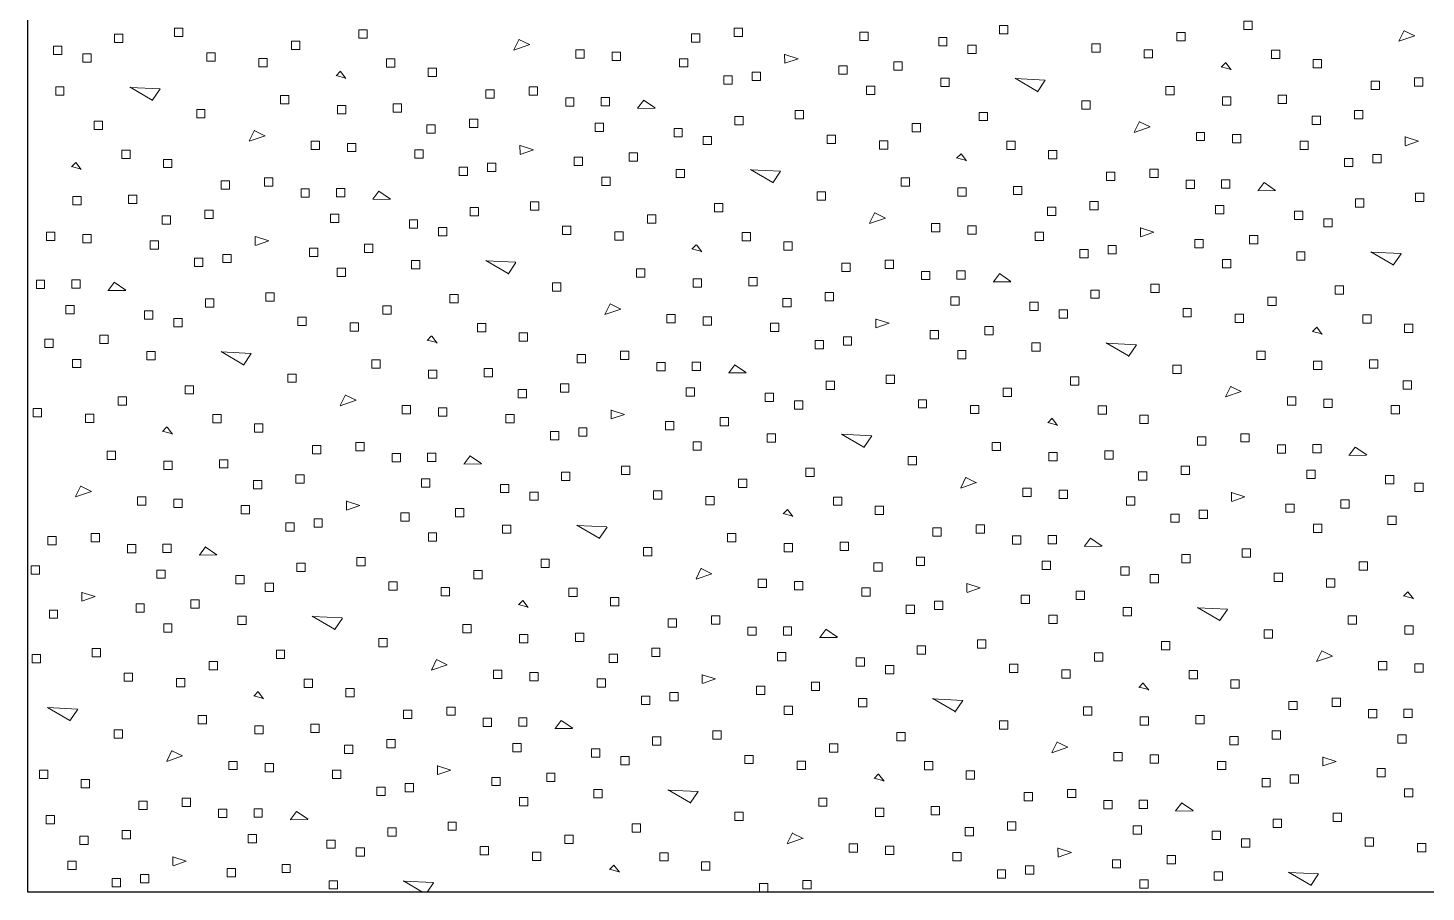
# Model space of a CAD drawing. Header units: millimetres. Extents: x 0 to 23.3, y 0 to 16.5.
# Drawn here: x 16.8926 to 17.2293, y 4.1007 to 4.3089 of the extents above; entities that cross this region are included whole.
import ezdxf

# ---------------------------------------------------------------- set-up
doc = ezdxf.new("R2010")
doc.units = ezdxf.units.MM
doc.layers.add('PDF _Геометрия', color=7, linetype='Continuous')

msp = doc.modelspace()

# ---------------------------------------------------------------- linework, layer by layer
at = {"layer": 'PDF _Геометрия', "lineweight": 25}
msp.add_lwpolyline([(16.89256, 4.51352), (17.77774, 4.51352), (17.77774, 4.10069), (16.89256, 4.10069)], close=True, dxfattribs=at)
at = {"layer": 'PDF _Геометрия', "lineweight": 5}
for points in [[(17.18544, 4.3085), (17.18744, 4.3085), (17.18744, 4.3105), (17.18544, 4.3105)], [(16.9134, 4.30539), (16.9154, 4.30539), (16.9154, 4.30739), (16.9134, 4.30739)], [(16.92788, 4.30681), (16.92988, 4.30681), (16.92988, 4.30881), (16.92788, 4.30881)], [(16.97224, 4.3064), (16.97424, 4.3064), (16.97424, 4.3084), (16.97224, 4.3084)], [(17.05242, 4.30548), (17.05442, 4.30548), (17.05442, 4.30748), (17.05242, 4.30748)], [(17.06264, 4.30686), (17.06464, 4.30686), (17.06464, 4.30886), (17.06264, 4.30886)], [(17.09293, 4.30588), (17.09493, 4.30588), (17.09493, 4.30788), (17.09293, 4.30788)], [(17.1266, 4.30749), (17.1286, 4.30749), (17.1286, 4.30949), (17.1266, 4.30949)], [(17.16926, 4.30578), (17.17126, 4.30578), (17.17126, 4.30778), (17.16926, 4.30778)], [(16.89872, 4.30247), (16.90072, 4.30247), (16.90072, 4.30447), (16.89872, 4.30447)], [(16.95606, 4.30368), (16.95806, 4.30368), (16.95806, 4.30568), (16.95606, 4.30568)], [(17.11192, 4.30457), (17.11392, 4.30457), (17.11392, 4.30657), (17.11192, 4.30657)], [(17.11897, 4.30272), (17.12097, 4.30272), (17.12097, 4.30472), (17.11897, 4.30472)], [(17.14882, 4.30302), (17.15082, 4.30302), (17.15082, 4.30502), (17.14882, 4.30502)], [(17.16142, 4.30165), (17.16342, 4.30165), (17.16342, 4.30365), (17.16142, 4.30365)], [(16.90577, 4.30062), (16.90777, 4.30062), (16.90777, 4.30262), (16.90577, 4.30262)], [(16.93562, 4.30092), (16.93762, 4.30092), (16.93762, 4.30292), (16.93562, 4.30292)], [(16.94821, 4.29955), (16.95021, 4.29955), (16.95021, 4.30155), (16.94821, 4.30155)], [(16.97892, 4.29942), (16.98092, 4.29942), (16.98092, 4.30142), (16.97892, 4.30142)], [(17.02453, 4.30158), (17.02653, 4.30158), (17.02653, 4.30358), (17.02453, 4.30358)], [(17.03328, 4.30103), (17.03528, 4.30103), (17.03528, 4.30303), (17.03328, 4.30303)], [(17.0495, 4.29948), (17.0515, 4.29948), (17.0515, 4.30148), (17.0495, 4.30148)], [(17.1011, 4.29871), (17.1031, 4.29871), (17.1031, 4.30071), (17.1011, 4.30071)], [(17.19212, 4.30153), (17.19412, 4.30153), (17.19412, 4.30353), (17.19212, 4.30353)], [(17.20216, 4.29928), (17.20416, 4.29928), (17.20416, 4.30128), (17.20216, 4.30128)], [(16.98896, 4.29718), (16.99096, 4.29718), (16.99096, 4.29918), (16.98896, 4.29918)], [(17.0602, 4.29532), (17.0622, 4.29532), (17.0622, 4.29732), (17.0602, 4.29732)], [(17.06701, 4.29624), (17.06901, 4.29624), (17.06901, 4.29824), (17.06701, 4.29824)], [(17.08789, 4.29773), (17.08989, 4.29773), (17.08989, 4.29973), (17.08789, 4.29973)], [(16.89924, 4.29267), (16.90124, 4.29267), (16.90124, 4.29467), (16.89924, 4.29467)], [(17.00287, 4.29198), (17.00487, 4.29198), (17.00487, 4.29398), (17.00287, 4.29398)], [(17.01331, 4.29273), (17.01531, 4.29273), (17.01531, 4.29473), (17.01331, 4.29473)], [(17.09455, 4.29289), (17.09655, 4.29289), (17.09655, 4.29489), (17.09455, 4.29489)], [(17.11244, 4.29477), (17.11444, 4.29477), (17.11444, 4.29677), (17.11244, 4.29677)], [(17.16662, 4.29275), (17.16862, 4.29275), (17.16862, 4.29475), (17.16662, 4.29475)], [(17.21608, 4.29409), (17.21808, 4.29409), (17.21808, 4.29609), (17.21608, 4.29609)], [(17.22652, 4.29483), (17.22852, 4.29483), (17.22852, 4.29683), (17.22652, 4.29683)], [(16.95342, 4.29064), (16.95542, 4.29064), (16.95542, 4.29264), (16.95342, 4.29264)], [(16.96709, 4.28822), (16.96909, 4.28822), (16.96909, 4.29022), (16.96709, 4.29022)], [(16.98052, 4.28857), (16.98252, 4.28857), (16.98252, 4.29057), (16.98052, 4.29057)], [(17.02208, 4.29004), (17.02408, 4.29004), (17.02408, 4.29204), (17.02208, 4.29204)], [(17.03061, 4.29013), (17.03261, 4.29013), (17.03261, 4.29213), (17.03061, 4.29213)], [(17.1464, 4.28935), (17.1484, 4.28935), (17.1484, 4.29135), (17.1464, 4.29135)], [(17.18029, 4.29032), (17.18229, 4.29032), (17.18229, 4.29232), (17.18029, 4.29232)], [(17.19372, 4.29067), (17.19572, 4.29067), (17.19572, 4.29267), (17.19372, 4.29267)], [(16.9332, 4.28725), (16.9352, 4.28725), (16.9352, 4.28925), (16.9332, 4.28925)], [(16.99889, 4.28491), (17.00089, 4.28491), (17.00089, 4.28691), (16.99889, 4.28691)], [(17.06285, 4.28554), (17.06485, 4.28554), (17.06485, 4.28754), (17.06285, 4.28754)], [(17.07734, 4.28696), (17.07934, 4.28696), (17.07934, 4.28896), (17.07734, 4.28896)], [(17.12169, 4.28655), (17.12369, 4.28655), (17.12369, 4.28855), (17.12169, 4.28855)], [(17.20187, 4.28563), (17.20387, 4.28563), (17.20387, 4.28763), (17.20187, 4.28763)], [(17.21209, 4.28701), (17.21409, 4.28701), (17.21409, 4.28901), (17.21209, 4.28901)], [(16.90849, 4.28444), (16.91049, 4.28444), (16.91049, 4.28644), (16.90849, 4.28644)], [(16.98867, 4.28353), (16.99067, 4.28353), (16.99067, 4.28553), (16.98867, 4.28553)], [(17.02918, 4.28393), (17.03118, 4.28393), (17.03118, 4.28593), (17.02918, 4.28593)], [(17.04817, 4.28262), (17.05017, 4.28262), (17.05017, 4.28462), (17.04817, 4.28462)], [(17.10551, 4.28383), (17.10751, 4.28383), (17.10751, 4.28583), (17.10551, 4.28583)], [(17.17398, 4.28173), (17.17598, 4.28173), (17.17598, 4.28373), (17.17398, 4.28373)], [(16.96078, 4.27963), (16.96278, 4.27963), (16.96278, 4.28163), (16.96078, 4.28163)], [(16.96952, 4.27908), (16.97152, 4.27908), (16.97152, 4.28108), (16.96952, 4.28108)], [(17.05522, 4.28077), (17.05722, 4.28077), (17.05722, 4.28277), (17.05522, 4.28277)], [(17.08507, 4.28107), (17.08707, 4.28107), (17.08707, 4.28307), (17.08507, 4.28307)], [(17.09766, 4.2797), (17.09966, 4.2797), (17.09966, 4.2817), (17.09766, 4.2817)], [(17.12837, 4.27958), (17.13037, 4.27958), (17.13037, 4.28158), (17.12837, 4.28158)], [(17.18273, 4.28118), (17.18473, 4.28118), (17.18473, 4.28318), (17.18273, 4.28318)], [(17.19895, 4.27963), (17.20095, 4.27963), (17.20095, 4.28163), (17.19895, 4.28163)], [(16.91517, 4.27747), (16.91717, 4.27747), (16.91717, 4.27947), (16.91517, 4.27947)], [(16.92521, 4.27523), (16.92721, 4.27523), (16.92721, 4.27723), (16.92521, 4.27723)], [(16.98574, 4.27753), (16.98774, 4.27753), (16.98774, 4.27953), (16.98574, 4.27953)], [(17.02414, 4.27578), (17.02614, 4.27578), (17.02614, 4.27778), (17.02414, 4.27778)], [(17.03735, 4.27676), (17.03935, 4.27676), (17.03935, 4.27876), (17.03735, 4.27876)], [(17.13841, 4.27733), (17.14041, 4.27733), (17.14041, 4.27933), (17.13841, 4.27933)], [(17.20965, 4.27547), (17.21165, 4.27547), (17.21165, 4.27747), (17.20965, 4.27747)], [(17.21646, 4.27639), (17.21846, 4.27639), (17.21846, 4.27839), (17.21646, 4.27839)], [(16.99645, 4.27337), (16.99845, 4.27337), (16.99845, 4.27537), (16.99645, 4.27537)], [(17.00326, 4.27429), (17.00526, 4.27429), (17.00526, 4.27629), (17.00326, 4.27629)], [(17.04869, 4.27282), (17.05069, 4.27282), (17.05069, 4.27482), (17.04869, 4.27482)], [(17.15233, 4.27214), (17.15433, 4.27214), (17.15433, 4.27414), (17.15233, 4.27414)], [(17.16277, 4.27288), (17.16477, 4.27288), (17.16477, 4.27488), (17.16277, 4.27488)], [(16.93912, 4.27003), (16.94112, 4.27003), (16.94112, 4.27203), (16.93912, 4.27203)], [(16.94956, 4.27078), (16.95156, 4.27078), (16.95156, 4.27278), (16.94956, 4.27278)], [(16.95833, 4.26809), (16.96033, 4.26809), (16.96033, 4.27009), (16.95833, 4.27009)], [(16.96686, 4.26817), (16.96886, 4.26817), (16.96886, 4.27017), (16.96686, 4.27017)], [(17.0308, 4.27094), (17.0328, 4.27094), (17.0328, 4.27294), (17.0308, 4.27294)], [(17.10287, 4.2708), (17.10487, 4.2708), (17.10487, 4.2728), (17.10287, 4.2728)], [(17.11654, 4.26837), (17.11854, 4.26837), (17.11854, 4.27037), (17.11654, 4.27037)], [(17.12997, 4.26872), (17.13197, 4.26872), (17.13197, 4.27072), (17.12997, 4.27072)], [(17.17153, 4.27019), (17.17353, 4.27019), (17.17353, 4.27219), (17.17153, 4.27219)], [(17.18006, 4.27028), (17.18206, 4.27028), (17.18206, 4.27228), (17.18006, 4.27228)], [(16.90334, 4.26627), (16.90534, 4.26627), (16.90534, 4.26827), (16.90334, 4.26827)], [(16.91677, 4.26661), (16.91877, 4.26661), (16.91877, 4.26861), (16.91677, 4.26861)], [(17.01359, 4.26501), (17.01559, 4.26501), (17.01559, 4.26701), (17.01359, 4.26701)], [(17.05794, 4.2646), (17.05994, 4.2646), (17.05994, 4.2666), (17.05794, 4.2666)], [(17.08265, 4.2674), (17.08465, 4.2674), (17.08465, 4.2694), (17.08265, 4.2694)], [(17.14834, 4.26506), (17.15034, 4.26506), (17.15034, 4.26706), (17.14834, 4.26706)], [(17.21231, 4.26569), (17.2143, 4.26569), (17.2143, 4.26769), (17.21231, 4.26769)], [(17.22679, 4.26711), (17.22879, 4.26711), (17.22879, 4.26911), (17.22679, 4.26911)], [(16.92492, 4.26158), (16.92692, 4.26158), (16.92692, 4.26358), (16.92492, 4.26358)], [(16.93514, 4.26296), (16.93714, 4.26296), (16.93714, 4.26496), (16.93514, 4.26496)], [(16.96543, 4.26198), (16.96743, 4.26198), (16.96743, 4.26398), (16.96543, 4.26398)], [(16.9991, 4.26359), (17.0011, 4.26359), (17.0011, 4.26559), (16.9991, 4.26559)], [(17.04176, 4.26188), (17.04376, 4.26188), (17.04376, 4.26388), (17.04176, 4.26388)], [(17.13812, 4.26368), (17.14012, 4.26368), (17.14012, 4.26568), (17.13812, 4.26568)], [(17.17863, 4.26408), (17.18063, 4.26408), (17.18063, 4.26608), (17.17863, 4.26608)], [(17.19762, 4.26277), (17.19962, 4.26277), (17.19962, 4.26477), (17.19762, 4.26477)], [(16.98442, 4.26067), (16.98642, 4.26067), (16.98642, 4.26267), (16.98442, 4.26267)], [(16.99147, 4.25882), (16.99347, 4.25882), (16.99347, 4.26082), (16.99147, 4.26082)], [(17.02132, 4.25912), (17.02332, 4.25912), (17.02332, 4.26112), (17.02132, 4.26112)], [(17.11023, 4.25978), (17.11223, 4.25978), (17.11223, 4.26178), (17.11023, 4.26178)], [(17.11898, 4.25923), (17.12098, 4.25923), (17.12098, 4.26123), (17.11898, 4.26123)], [(17.20468, 4.26093), (17.20668, 4.26093), (17.20668, 4.26293), (17.20468, 4.26293)], [(16.89703, 4.25768), (16.89903, 4.25768), (16.89903, 4.25968), (16.89703, 4.25968)], [(16.90577, 4.25712), (16.90777, 4.25712), (16.90777, 4.25912), (16.90577, 4.25912)], [(16.92199, 4.25558), (16.92399, 4.25558), (16.92399, 4.25758), (16.92199, 4.25758)], [(16.9736, 4.25481), (16.9756, 4.25481), (16.9756, 4.25681), (16.9736, 4.25681)], [(17.03391, 4.25775), (17.03591, 4.25775), (17.03591, 4.25975), (17.03391, 4.25975)], [(17.06462, 4.25762), (17.06662, 4.25762), (17.06662, 4.25962), (17.06462, 4.25962)], [(17.07466, 4.25538), (17.07666, 4.25538), (17.07666, 4.25738), (17.07466, 4.25738)], [(17.1352, 4.25768), (17.1372, 4.25768), (17.1372, 4.25968), (17.1352, 4.25968)], [(17.17359, 4.25593), (17.17559, 4.25593), (17.17559, 4.25793), (17.17359, 4.25793)], [(17.18681, 4.25691), (17.18881, 4.25691), (17.18881, 4.25891), (17.18681, 4.25891)], [(16.9327, 4.25142), (16.9347, 4.25142), (16.9347, 4.25342), (16.9327, 4.25342)], [(16.93951, 4.25234), (16.94151, 4.25234), (16.94151, 4.25434), (16.93951, 4.25434)], [(16.96039, 4.25382), (16.96239, 4.25382), (16.96239, 4.25582), (16.96039, 4.25582)], [(17.1459, 4.25352), (17.1479, 4.25352), (17.1479, 4.25552), (17.1459, 4.25552)], [(17.15271, 4.25444), (17.15471, 4.25444), (17.15471, 4.25644), (17.15271, 4.25644)], [(17.19815, 4.25297), (17.20015, 4.25297), (17.20015, 4.25497), (17.19815, 4.25497)], [(16.96705, 4.24899), (16.96905, 4.24899), (16.96905, 4.25099), (16.96705, 4.25099)], [(16.98494, 4.25087), (16.98694, 4.25087), (16.98694, 4.25287), (16.98494, 4.25287)], [(17.03912, 4.24884), (17.04112, 4.24884), (17.04112, 4.25084), (17.03912, 4.25084)], [(17.08858, 4.25019), (17.09057, 4.25019), (17.09057, 4.25219), (17.08858, 4.25219)], [(17.09902, 4.25093), (17.10102, 4.25093), (17.10102, 4.25293), (17.09902, 4.25293)], [(17.10778, 4.24824), (17.10978, 4.24824), (17.10978, 4.25024), (17.10778, 4.25024)], [(17.11631, 4.24833), (17.11831, 4.24833), (17.11831, 4.25033), (17.11631, 4.25033)], [(17.18025, 4.25109), (17.18225, 4.25109), (17.18225, 4.25309), (17.18025, 4.25309)], [(16.89458, 4.24614), (16.89658, 4.24614), (16.89658, 4.24814), (16.89458, 4.24814)], [(16.90311, 4.24622), (16.90511, 4.24622), (16.90511, 4.24822), (16.90311, 4.24822)], [(17.0189, 4.24545), (17.0209, 4.24545), (17.0209, 4.24745), (17.0189, 4.24745)], [(17.05279, 4.24642), (17.05479, 4.24642), (17.05479, 4.24842), (17.05279, 4.24842)], [(17.06622, 4.24677), (17.06822, 4.24677), (17.06822, 4.24877), (17.06622, 4.24877)], [(17.16304, 4.24516), (17.16504, 4.24516), (17.16504, 4.24716), (17.16304, 4.24716)], [(17.20739, 4.24475), (17.20939, 4.24475), (17.20939, 4.24675), (17.20739, 4.24675)], [(16.93535, 4.24164), (16.93735, 4.24164), (16.93735, 4.24364), (16.93535, 4.24364)], [(16.94984, 4.24306), (16.95184, 4.24306), (16.95184, 4.24506), (16.94984, 4.24506)], [(16.99419, 4.24264), (16.99619, 4.24264), (16.99619, 4.24464), (16.99419, 4.24464)], [(17.07437, 4.24173), (17.07637, 4.24173), (17.07637, 4.24373), (17.07437, 4.24373)], [(17.08459, 4.24311), (17.08659, 4.24311), (17.08659, 4.24511), (17.08459, 4.24511)], [(17.11488, 4.24213), (17.11688, 4.24213), (17.11688, 4.24413), (17.11488, 4.24413)], [(17.14855, 4.24374), (17.15055, 4.24374), (17.15055, 4.24574), (17.14855, 4.24574)], [(17.19122, 4.24203), (17.19322, 4.24203), (17.19322, 4.24403), (17.19122, 4.24403)], [(16.90168, 4.24003), (16.90368, 4.24003), (16.90368, 4.24203), (16.90168, 4.24203)], [(16.92067, 4.23872), (16.92267, 4.23872), (16.92267, 4.24072), (16.92067, 4.24072)], [(16.97801, 4.23993), (16.98001, 4.23993), (16.98001, 4.24193), (16.97801, 4.24193)], [(17.04648, 4.23783), (17.04848, 4.23783), (17.04848, 4.23983), (17.04648, 4.23983)], [(17.13387, 4.24082), (17.13587, 4.24082), (17.13587, 4.24282), (17.13387, 4.24282)], [(17.14093, 4.23897), (17.14293, 4.23897), (17.14293, 4.24097), (17.14093, 4.24097)], [(17.17077, 4.23927), (17.17277, 4.23927), (17.17277, 4.24127), (17.17077, 4.24127)], [(17.18337, 4.2379), (17.18537, 4.2379), (17.18537, 4.2399), (17.18337, 4.2399)], [(17.21407, 4.23778), (17.21607, 4.23778), (17.21607, 4.23978), (17.21407, 4.23978)], [(16.92772, 4.23687), (16.92972, 4.23687), (16.92972, 4.23887), (16.92772, 4.23887)], [(16.95757, 4.23717), (16.95957, 4.23717), (16.95957, 4.23917), (16.95757, 4.23917)], [(16.97016, 4.2358), (16.97216, 4.2358), (16.97216, 4.2378), (16.97016, 4.2378)], [(17.00087, 4.23567), (17.00287, 4.23567), (17.00287, 4.23767), (17.00087, 4.23767)], [(17.05523, 4.23728), (17.05723, 4.23728), (17.05723, 4.23928), (17.05523, 4.23928)], [(17.07145, 4.23573), (17.07345, 4.23573), (17.07345, 4.23773), (17.07145, 4.23773)], [(17.12305, 4.23496), (17.12505, 4.23496), (17.12505, 4.23696), (17.12305, 4.23696)], [(17.22412, 4.23553), (17.22612, 4.23553), (17.22612, 4.23753), (17.22412, 4.23753)], [(16.89664, 4.23187), (16.89864, 4.23187), (16.89864, 4.23387), (16.89664, 4.23387)], [(16.90985, 4.23286), (16.91185, 4.23286), (16.91185, 4.23486), (16.90985, 4.23486)], [(17.01091, 4.23343), (17.01291, 4.23343), (17.01291, 4.23543), (17.01091, 4.23543)], [(17.08215, 4.23157), (17.08415, 4.23157), (17.08415, 4.23357), (17.08215, 4.23357)], [(17.08896, 4.23249), (17.09096, 4.23249), (17.09096, 4.23449), (17.08896, 4.23449)], [(17.10984, 4.23398), (17.11184, 4.23398), (17.11184, 4.23598), (17.10984, 4.23598)], [(17.13439, 4.23102), (17.13639, 4.23102), (17.13639, 4.23302), (17.13439, 4.23302)], [(16.92119, 4.22892), (16.92319, 4.22892), (16.92319, 4.23092), (16.92119, 4.23092)], [(17.02482, 4.22823), (17.02682, 4.22823), (17.02682, 4.23023), (17.02482, 4.23023)], [(17.03527, 4.22898), (17.03727, 4.22898), (17.03727, 4.23098), (17.03527, 4.23098)], [(17.1165, 4.22914), (17.1185, 4.22914), (17.1185, 4.23114), (17.1165, 4.23114)], [(17.18857, 4.229), (17.19057, 4.229), (17.19057, 4.231), (17.18857, 4.231)], [(16.9033, 4.22704), (16.9053, 4.22704), (16.9053, 4.22904), (16.9033, 4.22904)], [(16.97537, 4.22689), (16.97737, 4.22689), (16.97737, 4.22889), (16.97537, 4.22889)], [(16.98904, 4.22447), (16.99104, 4.22447), (16.99104, 4.22647), (16.98904, 4.22647)], [(17.00247, 4.22482), (17.00447, 4.22482), (17.00447, 4.22682), (17.00247, 4.22682)], [(17.04403, 4.22629), (17.04603, 4.22629), (17.04603, 4.22829), (17.04403, 4.22829)], [(17.05256, 4.22638), (17.05456, 4.22638), (17.05456, 4.22838), (17.05256, 4.22838)], [(17.16835, 4.2256), (17.17035, 4.2256), (17.17035, 4.2276), (17.16835, 4.2276)], [(17.20224, 4.22657), (17.20424, 4.22657), (17.20424, 4.22857), (17.20224, 4.22857)], [(17.21567, 4.22692), (17.21767, 4.22692), (17.21767, 4.22892), (17.21567, 4.22892)], [(16.95515, 4.2235), (16.95715, 4.2235), (16.95715, 4.2255), (16.95515, 4.2255)], [(17.02084, 4.22116), (17.02284, 4.22116), (17.02284, 4.22316), (17.02084, 4.22316)], [(17.0848, 4.22179), (17.0868, 4.22179), (17.0868, 4.22379), (17.0848, 4.22379)], [(17.09929, 4.22321), (17.10129, 4.22321), (17.10129, 4.22521), (17.09929, 4.22521)], [(17.14364, 4.2228), (17.14564, 4.2228), (17.14564, 4.2248), (17.14364, 4.2248)], [(17.22382, 4.22188), (17.22582, 4.22188), (17.22582, 4.22388), (17.22382, 4.22388)], [(16.91426, 4.21797), (16.91626, 4.21797), (16.91626, 4.21997), (16.91426, 4.21997)], [(16.93044, 4.22069), (16.93244, 4.22069), (16.93244, 4.22269), (16.93044, 4.22269)], [(17.01062, 4.21978), (17.01262, 4.21978), (17.01262, 4.22178), (17.01062, 4.22178)], [(17.05113, 4.22018), (17.05313, 4.22018), (17.05313, 4.22218), (17.05113, 4.22218)], [(17.07012, 4.21887), (17.07212, 4.21887), (17.07212, 4.22087), (17.07012, 4.22087)], [(17.12746, 4.22008), (17.12946, 4.22008), (17.12946, 4.22208), (17.12746, 4.22208)], [(17.19593, 4.21798), (17.19793, 4.21798), (17.19793, 4.21998), (17.19593, 4.21998)], [(16.89382, 4.21521), (16.89582, 4.21521), (16.89582, 4.21721), (16.89382, 4.21721)], [(16.98273, 4.21588), (16.98473, 4.21588), (16.98473, 4.21788), (16.98273, 4.21788)], [(16.99148, 4.21532), (16.99348, 4.21532), (16.99348, 4.21732), (16.99148, 4.21732)], [(17.07717, 4.21702), (17.07917, 4.21702), (17.07917, 4.21902), (17.07717, 4.21902)], [(17.10702, 4.21732), (17.10902, 4.21732), (17.10902, 4.21932), (17.10702, 4.21932)], [(17.11962, 4.21595), (17.12162, 4.21595), (17.12162, 4.21795), (17.11962, 4.21795)], [(17.15032, 4.21583), (17.15232, 4.21583), (17.15232, 4.21782), (17.15032, 4.21782)], [(17.20468, 4.21743), (17.20668, 4.21743), (17.20668, 4.21943), (17.20468, 4.21943)], [(17.2209, 4.21588), (17.2229, 4.21588), (17.2229, 4.21788), (17.2209, 4.21788)], [(16.90641, 4.21385), (16.90841, 4.21385), (16.90841, 4.21585), (16.90641, 4.21585)], [(16.93712, 4.21372), (16.93912, 4.21372), (16.93912, 4.21572), (16.93712, 4.21572)], [(16.94716, 4.21148), (16.94916, 4.21148), (16.94916, 4.21348), (16.94716, 4.21348)], [(17.0077, 4.21378), (17.0097, 4.21378), (17.0097, 4.21578), (17.0077, 4.21578)], [(17.04609, 4.21203), (17.04809, 4.21203), (17.04809, 4.21403), (17.04609, 4.21403)], [(17.0593, 4.21301), (17.0613, 4.21301), (17.0613, 4.21501), (17.0593, 4.21501)], [(17.16037, 4.21358), (17.16237, 4.21358), (17.16237, 4.21558), (17.16037, 4.21558)], [(17.0184, 4.20962), (17.0204, 4.20962), (17.0204, 4.21162), (17.0184, 4.21162)], [(17.02521, 4.21054), (17.02721, 4.21054), (17.02721, 4.21254), (17.02521, 4.21254)], [(17.07064, 4.20907), (17.07264, 4.20907), (17.07264, 4.21107), (17.07064, 4.21107)], [(17.17428, 4.20839), (17.17628, 4.20839), (17.17628, 4.21039), (17.17428, 4.21039)], [(17.18472, 4.20913), (17.18672, 4.20913), (17.18672, 4.21113), (17.18472, 4.21113)], [(16.91162, 4.20494), (16.91362, 4.20494), (16.91362, 4.20694), (16.91162, 4.20694)], [(16.96107, 4.20628), (16.96307, 4.20628), (16.96307, 4.20828), (16.96107, 4.20828)], [(16.97151, 4.20703), (16.97351, 4.20703), (16.97351, 4.20903), (16.97151, 4.20903)], [(16.98028, 4.20434), (16.98228, 4.20434), (16.98228, 4.20634), (16.98028, 4.20634)], [(16.98881, 4.20442), (16.99081, 4.20442), (16.99081, 4.20642), (16.98881, 4.20642)], [(17.05275, 4.20719), (17.05475, 4.20719), (17.05475, 4.20919), (17.05275, 4.20919)], [(17.12482, 4.20704), (17.12682, 4.20704), (17.12682, 4.20904), (17.12482, 4.20904)], [(17.13849, 4.20462), (17.14049, 4.20462), (17.14049, 4.20662), (17.13849, 4.20662)], [(17.15192, 4.20497), (17.15392, 4.20497), (17.15392, 4.20697), (17.15192, 4.20697)], [(17.19349, 4.20644), (17.19549, 4.20644), (17.19549, 4.20844), (17.19349, 4.20844)], [(17.20201, 4.20653), (17.20401, 4.20653), (17.20401, 4.20853), (17.20201, 4.20853)], [(16.92529, 4.20252), (16.92729, 4.20252), (16.92729, 4.20452), (16.92529, 4.20452)], [(16.93872, 4.20286), (16.94072, 4.20286), (16.94072, 4.20486), (16.93872, 4.20486)], [(17.03554, 4.20126), (17.03754, 4.20126), (17.03754, 4.20326), (17.03554, 4.20326)], [(17.07989, 4.20084), (17.08189, 4.20084), (17.08189, 4.20284), (17.07989, 4.20284)], [(17.1046, 4.20365), (17.1066, 4.20365), (17.1066, 4.20565), (17.1046, 4.20565)], [(17.1703, 4.20131), (17.1723, 4.20131), (17.1723, 4.20331), (17.1703, 4.20331)], [(16.94687, 4.19783), (16.94887, 4.19783), (16.94887, 4.19983), (16.94687, 4.19983)], [(16.95709, 4.19921), (16.95909, 4.19921), (16.95909, 4.20121), (16.95709, 4.20121)], [(16.98738, 4.19823), (16.98938, 4.19823), (16.98938, 4.20023), (16.98738, 4.20023)], [(17.02105, 4.19984), (17.02305, 4.19984), (17.02305, 4.20184), (17.02105, 4.20184)], [(17.06371, 4.19813), (17.06571, 4.19813), (17.06571, 4.20013), (17.06371, 4.20013)], [(17.16007, 4.19993), (17.16207, 4.19993), (17.16207, 4.20193), (17.16007, 4.20193)], [(17.20058, 4.20033), (17.20258, 4.20033), (17.20258, 4.20233), (17.20058, 4.20233)], [(17.21957, 4.19902), (17.22157, 4.19902), (17.22157, 4.20102), (17.21957, 4.20102)], [(16.91898, 4.19393), (16.92098, 4.19393), (16.92098, 4.19593), (16.91898, 4.19593)], [(17.00637, 4.19692), (17.00837, 4.19692), (17.00837, 4.19892), (17.00637, 4.19892)], [(17.01342, 4.19507), (17.01542, 4.19507), (17.01542, 4.19707), (17.01342, 4.19707)], [(17.04327, 4.19537), (17.04527, 4.19537), (17.04527, 4.19737), (17.04327, 4.19737)], [(17.05587, 4.194), (17.05787, 4.194), (17.05787, 4.196), (17.05587, 4.196)], [(17.08657, 4.19387), (17.08857, 4.19387), (17.08857, 4.19587), (17.08657, 4.19587)], [(17.13218, 4.19603), (17.13418, 4.19603), (17.13418, 4.19803), (17.13218, 4.19803)], [(17.14093, 4.19548), (17.14293, 4.19548), (17.14293, 4.19748), (17.14093, 4.19748)], [(17.15715, 4.19393), (17.15915, 4.19393), (17.15915, 4.19593), (17.15715, 4.19593)], [(17.22663, 4.19717), (17.22863, 4.19717), (17.22863, 4.19917), (17.22663, 4.19917)], [(16.92772, 4.19337), (16.92972, 4.19337), (16.92972, 4.19537), (16.92772, 4.19537)], [(16.94395, 4.19183), (16.94594, 4.19183), (16.94594, 4.19383), (16.94395, 4.19383)], [(16.99555, 4.19106), (16.99755, 4.19106), (16.99755, 4.19306), (16.99555, 4.19306)], [(17.09662, 4.19163), (17.09862, 4.19163), (17.09862, 4.19363), (17.09662, 4.19363)], [(17.17467, 4.19069), (17.17667, 4.19069), (17.17667, 4.19269), (17.17467, 4.19269)], [(17.19555, 4.19218), (17.19755, 4.19218), (17.19755, 4.19418), (17.19555, 4.19418)], [(17.20876, 4.19316), (17.21076, 4.19316), (17.21076, 4.19516), (17.20876, 4.19516)], [(16.95465, 4.18767), (16.95665, 4.18767), (16.95665, 4.18967), (16.95465, 4.18967)], [(16.96146, 4.18859), (16.96346, 4.18859), (16.96346, 4.19059), (16.96146, 4.19059)], [(16.98234, 4.19007), (16.98434, 4.19007), (16.98434, 4.19207), (16.98234, 4.19207)], [(17.12097, 4.18718), (17.12297, 4.18718), (17.12297, 4.18918), (17.12097, 4.18918)], [(17.16785, 4.18977), (17.16985, 4.18977), (17.16985, 4.19177), (17.16785, 4.19177)], [(17.2022, 4.18734), (17.2042, 4.18734), (17.2042, 4.18934), (17.2022, 4.18934)], [(17.2201, 4.18922), (17.2221, 4.18922), (17.2221, 4.19122), (17.2201, 4.19122)], [(16.89732, 4.18433), (16.89932, 4.18433), (16.89932, 4.18633), (16.89732, 4.18633)], [(16.90776, 4.18507), (16.90976, 4.18507), (16.90976, 4.18707), (16.90776, 4.18707)], [(16.989, 4.18524), (16.991, 4.18524), (16.991, 4.18724), (16.989, 4.18724)], [(17.00689, 4.18712), (17.00889, 4.18712), (17.00889, 4.18912), (17.00689, 4.18912)], [(17.06107, 4.18509), (17.06307, 4.18509), (17.06307, 4.18709), (17.06107, 4.18709)], [(17.11053, 4.18643), (17.11253, 4.18643), (17.11253, 4.18843), (17.11053, 4.18843)], [(17.12973, 4.18449), (17.13173, 4.18449), (17.13173, 4.18649), (17.12973, 4.18649)], [(17.13826, 4.18458), (17.14026, 4.18458), (17.14026, 4.18658), (17.13826, 4.18658)], [(16.91653, 4.18239), (16.91853, 4.18239), (16.91853, 4.18439), (16.91653, 4.18439)], [(16.92506, 4.18247), (16.92706, 4.18247), (16.92706, 4.18447), (16.92506, 4.18447)], [(17.04085, 4.1817), (17.04285, 4.1817), (17.04285, 4.1837), (17.04085, 4.1837)], [(17.07474, 4.18267), (17.07674, 4.18267), (17.07674, 4.18467), (17.07474, 4.18467)], [(17.08817, 4.18302), (17.09017, 4.18302), (17.09017, 4.18502), (17.08817, 4.18502)], [(17.18499, 4.18141), (17.18699, 4.18141), (17.18699, 4.18341), (17.18499, 4.18341)], [(16.89334, 4.17726), (16.89534, 4.17726), (16.89534, 4.17926), (16.89334, 4.17926)], [(16.9573, 4.17789), (16.9593, 4.17789), (16.9593, 4.17989), (16.9573, 4.17989)], [(16.97179, 4.17931), (16.97379, 4.17931), (16.97379, 4.18131), (16.97179, 4.18131)], [(17.01614, 4.17889), (17.01814, 4.17889), (17.01814, 4.18089), (17.01614, 4.18089)], [(17.09632, 4.17798), (17.09832, 4.17798), (17.09832, 4.17998), (17.09632, 4.17998)], [(17.10654, 4.17936), (17.10854, 4.17936), (17.10854, 4.18136), (17.10654, 4.18136)], [(17.13683, 4.17838), (17.13883, 4.17838), (17.13883, 4.18038), (17.13683, 4.18038)], [(17.15582, 4.17707), (17.15782, 4.17707), (17.15782, 4.17907), (17.15582, 4.17907)], [(17.17051, 4.17999), (17.17251, 4.17999), (17.17251, 4.18199), (17.17051, 4.18199)], [(17.21317, 4.17828), (17.21517, 4.17828), (17.21517, 4.18028), (17.21317, 4.18028)], [(16.92363, 4.17628), (16.92563, 4.17628), (16.92563, 4.17827), (16.92363, 4.17827)], [(16.94262, 4.17497), (16.94462, 4.17497), (16.94462, 4.17697), (16.94262, 4.17697)], [(16.99996, 4.17618), (17.00196, 4.17618), (17.00196, 4.17818), (16.99996, 4.17818)], [(17.06843, 4.17408), (17.07043, 4.17408), (17.07043, 4.17608), (17.06843, 4.17608)], [(17.16288, 4.17522), (17.16488, 4.17522), (17.16488, 4.17722), (17.16288, 4.17722)], [(17.19273, 4.17552), (17.19473, 4.17552), (17.19473, 4.17752), (17.19273, 4.17752)], [(17.20532, 4.17415), (17.20732, 4.17415), (17.20732, 4.17615), (17.20532, 4.17615)], [(16.94967, 4.17312), (16.95167, 4.17312), (16.95167, 4.17512), (16.94967, 4.17512)], [(16.97952, 4.17341), (16.98152, 4.17341), (16.98152, 4.17541), (16.97952, 4.17541)], [(16.99212, 4.17205), (16.99412, 4.17205), (16.99412, 4.17405), (16.99212, 4.17405)], [(17.02282, 4.17192), (17.02482, 4.17192), (17.02482, 4.17392), (17.02282, 4.17392)], [(17.07718, 4.17353), (17.07918, 4.17353), (17.07918, 4.17553), (17.07718, 4.17553)], [(17.0934, 4.17198), (17.0954, 4.17198), (17.0954, 4.17398), (17.0934, 4.17398)], [(17.14501, 4.17121), (17.14701, 4.17121), (17.14701, 4.17321), (17.14501, 4.17321)], [(16.91859, 4.16812), (16.92059, 4.16812), (16.92059, 4.17012), (16.91859, 4.17012)], [(16.9318, 4.16911), (16.9338, 4.16911), (16.9338, 4.17111), (16.9318, 4.17111)], [(17.03287, 4.16968), (17.03487, 4.16968), (17.03487, 4.17168), (17.03287, 4.17168)], [(17.1041, 4.16782), (17.1061, 4.16782), (17.1061, 4.16982), (17.1041, 4.16982)], [(17.11091, 4.16874), (17.11291, 4.16874), (17.11291, 4.17074), (17.11091, 4.17074)], [(17.13179, 4.17023), (17.13379, 4.17023), (17.13379, 4.17223), (17.13179, 4.17223)], [(17.15635, 4.16727), (17.15835, 4.16727), (17.15835, 4.16927), (17.15635, 4.16927)], [(16.89771, 4.16664), (16.89971, 4.16664), (16.89971, 4.16864), (16.89771, 4.16864)], [(16.94314, 4.16517), (16.94514, 4.16517), (16.94514, 4.16717), (16.94314, 4.16717)], [(17.04678, 4.16448), (17.04878, 4.16448), (17.04878, 4.16648), (17.04678, 4.16648)], [(17.05722, 4.16523), (17.05922, 4.16523), (17.05922, 4.16723), (17.05722, 4.16723)], [(17.13845, 4.16539), (17.14045, 4.16539), (17.14045, 4.16739), (17.13845, 4.16739)], [(17.21052, 4.16524), (17.21252, 4.16524), (17.21252, 4.16724), (17.21052, 4.16724)], [(16.92525, 4.16328), (16.92725, 4.16328), (16.92725, 4.16528), (16.92525, 4.16528)], [(16.99732, 4.16314), (16.99932, 4.16314), (16.99932, 4.16514), (16.99732, 4.16514)], [(17.01099, 4.16072), (17.01299, 4.16072), (17.01299, 4.16272), (17.01099, 4.16272)], [(17.02442, 4.16106), (17.02642, 4.16106), (17.02642, 4.16306), (17.02442, 4.16306)], [(17.06598, 4.16254), (17.06798, 4.16254), (17.06798, 4.16454), (17.06598, 4.16454)], [(17.07451, 4.16262), (17.07651, 4.16262), (17.07651, 4.16462), (17.07451, 4.16462)], [(17.1903, 4.16185), (17.1923, 4.16185), (17.1923, 4.16385), (17.1903, 4.16385)], [(17.22419, 4.16282), (17.22619, 4.16282), (17.22619, 4.16482), (17.22419, 4.16482)], [(16.90804, 4.15736), (16.91004, 4.15736), (16.91004, 4.15936), (16.90804, 4.15936)], [(16.95239, 4.15694), (16.95439, 4.15694), (16.95439, 4.15894), (16.95239, 4.15894)], [(16.9771, 4.15974), (16.9791, 4.15974), (16.9791, 4.16174), (16.9771, 4.16174)], [(17.04279, 4.15741), (17.04479, 4.15741), (17.04479, 4.15941), (17.04279, 4.15941)], [(17.10675, 4.15804), (17.10875, 4.15804), (17.10875, 4.16004), (17.10675, 4.16004)], [(17.12124, 4.15946), (17.12324, 4.15946), (17.12324, 4.16146), (17.12124, 4.16146)], [(17.16559, 4.15904), (17.16759, 4.15904), (17.16759, 4.16104), (17.16559, 4.16104)], [(16.89355, 4.15594), (16.89555, 4.15594), (16.89555, 4.15794), (16.89355, 4.15794)], [(16.93621, 4.15422), (16.93821, 4.15422), (16.93821, 4.15622), (16.93621, 4.15622)], [(17.03257, 4.15603), (17.03457, 4.15603), (17.03457, 4.15803), (17.03257, 4.15803)], [(17.07308, 4.15643), (17.07508, 4.15643), (17.07508, 4.15843), (17.07308, 4.15843)], [(17.09207, 4.15512), (17.09407, 4.15512), (17.09407, 4.15712), (17.09207, 4.15712)], [(17.12897, 4.15357), (17.13097, 4.15357), (17.13097, 4.15557), (17.12897, 4.15557)], [(17.14942, 4.15633), (17.15142, 4.15633), (17.15142, 4.15833), (17.14942, 4.15833)], [(17.21788, 4.15423), (17.21988, 4.15423), (17.21988, 4.15623), (17.21788, 4.15623)], [(17.22663, 4.15368), (17.22863, 4.15368), (17.22863, 4.15568), (17.22663, 4.15568)], [(16.91577, 4.15146), (16.91777, 4.15146), (16.91777, 4.15346), (16.91577, 4.15346)], [(16.92836, 4.1501), (16.93036, 4.1501), (16.93036, 4.1521), (16.92836, 4.1521)], [(17.00468, 4.15213), (17.00668, 4.15213), (17.00668, 4.15413), (17.00468, 4.15413)], [(17.01343, 4.15157), (17.01543, 4.15157), (17.01543, 4.15357), (17.01343, 4.15357)], [(17.09913, 4.15327), (17.10113, 4.15327), (17.10113, 4.15527), (17.09913, 4.15527)], [(17.14157, 4.1522), (17.14357, 4.1522), (17.14357, 4.1542), (17.14157, 4.1542)], [(17.17227, 4.15207), (17.17427, 4.15207), (17.17427, 4.15407), (17.17227, 4.15407)], [(16.95907, 4.14997), (16.96107, 4.14997), (16.96107, 4.15197), (16.95907, 4.15197)], [(16.96911, 4.14773), (16.97111, 4.14773), (16.97111, 4.14973), (16.96911, 4.14973)], [(17.02965, 4.15003), (17.03165, 4.15003), (17.03165, 4.15203), (17.02965, 4.15203)], [(17.04716, 4.14679), (17.04916, 4.14679), (17.04916, 4.14879), (17.04716, 4.14879)], [(17.06804, 4.14827), (17.07004, 4.14827), (17.07004, 4.15027), (17.06804, 4.15027)], [(17.08125, 4.14926), (17.08325, 4.14926), (17.08325, 4.15126), (17.08125, 4.15126)], [(17.18232, 4.14983), (17.18432, 4.14983), (17.18432, 4.15183), (17.18232, 4.15183)], [(17.04035, 4.14587), (17.04235, 4.14587), (17.04235, 4.14787), (17.04035, 4.14787)], [(17.0747, 4.14344), (17.0767, 4.14344), (17.0767, 4.14544), (17.0747, 4.14544)], [(17.09259, 4.14532), (17.09459, 4.14532), (17.09459, 4.14732), (17.09259, 4.14732)], [(17.19623, 4.14463), (17.19823, 4.14463), (17.19823, 4.14663), (17.19623, 4.14663)], [(17.20667, 4.14538), (17.20867, 4.14538), (17.20867, 4.14738), (17.20667, 4.14738)], [(16.93357, 4.14119), (16.93557, 4.14119), (16.93557, 4.14319), (16.93357, 4.14319)], [(16.98302, 4.14253), (16.98502, 4.14253), (16.98502, 4.14453), (16.98302, 4.14453)], [(16.99347, 4.14327), (16.99547, 4.14327), (16.99547, 4.14527), (16.99347, 4.14527)], [(17.00223, 4.14059), (17.00423, 4.14059), (17.00423, 4.14259), (17.00223, 4.14259)], [(17.01076, 4.14067), (17.01276, 4.14067), (17.01276, 4.14267), (17.01076, 4.14267)], [(17.14677, 4.14329), (17.14877, 4.14329), (17.14877, 4.14529), (17.14677, 4.14529)], [(17.16044, 4.14087), (17.16244, 4.14087), (17.16244, 4.14287), (17.16044, 4.14287)], [(17.17387, 4.14122), (17.17587, 4.14122), (17.17587, 4.14322), (17.17387, 4.14322)], [(17.21544, 4.14269), (17.21744, 4.14269), (17.21744, 4.14469), (17.21544, 4.14469)], [(17.22396, 4.14278), (17.22596, 4.14278), (17.22596, 4.14478), (17.22396, 4.14478)], [(16.91335, 4.13779), (16.91535, 4.13779), (16.91535, 4.13979), (16.91335, 4.13979)], [(16.94724, 4.13877), (16.94924, 4.13877), (16.94924, 4.14077), (16.94724, 4.14077)], [(16.96067, 4.13911), (16.96267, 4.13911), (16.96267, 4.14111), (16.96067, 4.14111)], [(17.05749, 4.13751), (17.05949, 4.13751), (17.05949, 4.13951), (17.05749, 4.13951)], [(17.10184, 4.13709), (17.10384, 4.13709), (17.10384, 4.13909), (17.10184, 4.13909)], [(17.12655, 4.1399), (17.12855, 4.1399), (17.12855, 4.1419), (17.12655, 4.1419)], [(17.19225, 4.13756), (17.19425, 4.13756), (17.19425, 4.13956), (17.19225, 4.13956)], [(16.96882, 4.13408), (16.97082, 4.13408), (16.97082, 4.13608), (16.96882, 4.13608)], [(16.97904, 4.13546), (16.98104, 4.13546), (16.98104, 4.13746), (16.97904, 4.13746)], [(17.00933, 4.13448), (17.01133, 4.13448), (17.01133, 4.13648), (17.00933, 4.13648)], [(17.043, 4.13609), (17.045, 4.13609), (17.045, 4.13809), (17.043, 4.13809)], [(17.08566, 4.13438), (17.08766, 4.13438), (17.08766, 4.13638), (17.08566, 4.13638)], [(17.18202, 4.13618), (17.18402, 4.13618), (17.18402, 4.13818), (17.18202, 4.13818)], [(17.22253, 4.13658), (17.22453, 4.13658), (17.22453, 4.13858), (17.22253, 4.13858)], [(16.94093, 4.13018), (16.94293, 4.13018), (16.94293, 4.13218), (16.94093, 4.13218)], [(17.02832, 4.13317), (17.03032, 4.13317), (17.03032, 4.13517), (17.02832, 4.13517)], [(17.03537, 4.13132), (17.03737, 4.13132), (17.03737, 4.13332), (17.03537, 4.13332)], [(17.06522, 4.13162), (17.06722, 4.13162), (17.06722, 4.13362), (17.06522, 4.13362)], [(17.07782, 4.13025), (17.07982, 4.13025), (17.07982, 4.13225), (17.07782, 4.13225)], [(17.10852, 4.13012), (17.11052, 4.13012), (17.11052, 4.13212), (17.10852, 4.13212)], [(17.15413, 4.13228), (17.15613, 4.13228), (17.15613, 4.13428), (17.15413, 4.13428)], [(17.16288, 4.13173), (17.16488, 4.13173), (17.16488, 4.13373), (17.16288, 4.13373)], [(17.1791, 4.13018), (17.1811, 4.13018), (17.1811, 4.13218), (17.1791, 4.13218)], [(16.89532, 4.12802), (16.89732, 4.12802), (16.89732, 4.13002), (16.89532, 4.13002)], [(16.94968, 4.12962), (16.95168, 4.12962), (16.95168, 4.13162), (16.94968, 4.13162)], [(16.9659, 4.12808), (16.9679, 4.12808), (16.9679, 4.13008), (16.9659, 4.13008)], [(17.0175, 4.12731), (17.0195, 4.12731), (17.0195, 4.12931), (17.0175, 4.12931)], [(17.11857, 4.12788), (17.12057, 4.12788), (17.12057, 4.12988), (17.11857, 4.12988)], [(17.19662, 4.12694), (17.19862, 4.12694), (17.19862, 4.12894), (17.19662, 4.12894)], [(17.2175, 4.12843), (17.2195, 4.12843), (17.2195, 4.13043), (17.2175, 4.13043)], [(16.90536, 4.12577), (16.90736, 4.12577), (16.90736, 4.12777), (16.90536, 4.12777)], [(16.9766, 4.12392), (16.9786, 4.12392), (16.9786, 4.12592), (16.9766, 4.12592)], [(16.98341, 4.12484), (16.98541, 4.12484), (16.98541, 4.12684), (16.98341, 4.12684)], [(17.00429, 4.12632), (17.00629, 4.12632), (17.00629, 4.12832), (17.00429, 4.12832)], [(17.02884, 4.12337), (17.03084, 4.12337), (17.03084, 4.12537), (17.02884, 4.12537)], [(17.14292, 4.12343), (17.14492, 4.12343), (17.14492, 4.12543), (17.14292, 4.12543)], [(17.1898, 4.12602), (17.1918, 4.12602), (17.1918, 4.12802), (17.1898, 4.12802)], [(17.22415, 4.12359), (17.22615, 4.12359), (17.22615, 4.12559), (17.22415, 4.12559)], [(16.91927, 4.12058), (16.92127, 4.12058), (16.92127, 4.12258), (16.91927, 4.12258)], [(16.92971, 4.12132), (16.93171, 4.12132), (16.93171, 4.12332), (16.92971, 4.12332)], [(17.01095, 4.12149), (17.01295, 4.12149), (17.01295, 4.12349), (17.01095, 4.12349)], [(17.08302, 4.12134), (17.08502, 4.12134), (17.08502, 4.12334), (17.08302, 4.12334)], [(17.13248, 4.12268), (17.13448, 4.12268), (17.13448, 4.12468), (17.13248, 4.12468)], [(17.15169, 4.12074), (17.15369, 4.12074), (17.15369, 4.12274), (17.15169, 4.12274)], [(17.16021, 4.12082), (17.16221, 4.12082), (17.16221, 4.12282), (17.16021, 4.12282)], [(16.89692, 4.11716), (16.89892, 4.11716), (16.89892, 4.11916), (16.89692, 4.11916)], [(16.93848, 4.11864), (16.94048, 4.11864), (16.94048, 4.12064), (16.93848, 4.12064)], [(16.94701, 4.11872), (16.94901, 4.11872), (16.94901, 4.12072), (16.94701, 4.12072)], [(17.0628, 4.11795), (17.0648, 4.11795), (17.0648, 4.11995), (17.0628, 4.11995)], [(17.09669, 4.11892), (17.09869, 4.11892), (17.09869, 4.12092), (17.09669, 4.12092)], [(17.11012, 4.11926), (17.11212, 4.11926), (17.11212, 4.12126), (17.11012, 4.12126)], [(17.20694, 4.11766), (17.20894, 4.11766), (17.20894, 4.11966), (17.20694, 4.11966)], [(16.91529, 4.11351), (16.91729, 4.11351), (16.91729, 4.11551), (16.91529, 4.11551)], [(16.97925, 4.11414), (16.98125, 4.11414), (16.98125, 4.11614), (16.97925, 4.11614)], [(16.99374, 4.11556), (16.99574, 4.11556), (16.99574, 4.11756), (16.99374, 4.11756)], [(17.03809, 4.11514), (17.04009, 4.11514), (17.04009, 4.11714), (17.03809, 4.11714)], [(17.11827, 4.11423), (17.12027, 4.11423), (17.12027, 4.11623), (17.11827, 4.11623)], [(17.1285, 4.11561), (17.1305, 4.11561), (17.1305, 4.11761), (17.1285, 4.11761)], [(17.15878, 4.11463), (17.16078, 4.11463), (17.16078, 4.11663), (17.15878, 4.11663)], [(17.17777, 4.11332), (17.17977, 4.11332), (17.17977, 4.11532), (17.17777, 4.11532)], [(17.19246, 4.11624), (17.19446, 4.11624), (17.19446, 4.11824), (17.19246, 4.11824)], [(16.90507, 4.11212), (16.90707, 4.11212), (16.90707, 4.11412), (16.90507, 4.11412)], [(16.94558, 4.11252), (16.94758, 4.11252), (16.94758, 4.11452), (16.94558, 4.11452)], [(16.96457, 4.11122), (16.96657, 4.11122), (16.96657, 4.11322), (16.96457, 4.11322)], [(17.02191, 4.11242), (17.02391, 4.11242), (17.02391, 4.11442), (17.02191, 4.11442)], [(17.09038, 4.11033), (17.09238, 4.11033), (17.09238, 4.11233), (17.09038, 4.11233)], [(17.09913, 4.10977), (17.10113, 4.10977), (17.10113, 4.11177), (17.09913, 4.11177)], [(17.18483, 4.11147), (17.18683, 4.11147), (17.18683, 4.11347), (17.18483, 4.11347)], [(17.21468, 4.11177), (17.21668, 4.11177), (17.21668, 4.11377), (17.21468, 4.11377)], [(17.22727, 4.1104), (17.22927, 4.1104), (17.22927, 4.1124), (17.22727, 4.1124)], [(16.97162, 4.10937), (16.97362, 4.10937), (16.97362, 4.11137), (16.97162, 4.11137)], [(17.00147, 4.10966), (17.00347, 4.10966), (17.00347, 4.11166), (17.00147, 4.11166)], [(17.01407, 4.1083), (17.01607, 4.1083), (17.01607, 4.1103), (17.01407, 4.1103)], [(17.04477, 4.10817), (17.04677, 4.10817), (17.04677, 4.11017), (17.04477, 4.11017)], [(17.11535, 4.10823), (17.11735, 4.10823), (17.11735, 4.11023), (17.11535, 4.11023)], [(17.15375, 4.10648), (17.15575, 4.10648), (17.15575, 4.10848), (17.15375, 4.10848)], [(17.16696, 4.10746), (17.16896, 4.10746), (17.16896, 4.10946), (17.16696, 4.10946)], [(16.90215, 4.10613), (16.90415, 4.10613), (16.90415, 4.10813), (16.90215, 4.10813)], [(16.94054, 4.10437), (16.94254, 4.10437), (16.94254, 4.10637), (16.94054, 4.10637)], [(16.95375, 4.10536), (16.95575, 4.10536), (16.95575, 4.10736), (16.95375, 4.10736)], [(17.05482, 4.10593), (17.05682, 4.10593), (17.05682, 4.10793), (17.05482, 4.10793)], [(17.12605, 4.10407), (17.12805, 4.10407), (17.12805, 4.10607), (17.12605, 4.10607)], [(17.13287, 4.10499), (17.13487, 4.10499), (17.13487, 4.10699), (17.13287, 4.10699)], [(17.1783, 4.10352), (17.1803, 4.10352), (17.1803, 4.10552), (17.1783, 4.10552)], [(16.91285, 4.10197), (16.91485, 4.10197), (16.91485, 4.10397), (16.91285, 4.10397)], [(16.91966, 4.10289), (16.92166, 4.10289), (16.92166, 4.10489), (16.91966, 4.10489)], [(16.96509, 4.10142), (16.96709, 4.10142), (16.96709, 4.10342), (16.96509, 4.10342)], [(17.06873, 4.10073), (17.07073, 4.10073), (17.07073, 4.10273), (17.06873, 4.10273)], [(17.07917, 4.10147), (17.08117, 4.10147), (17.08117, 4.10347), (17.07917, 4.10347)], [(17.1604, 4.10164), (17.1624, 4.10164), (17.1624, 4.10364), (17.1604, 4.10364)]]:
    msp.add_lwpolyline(points, close=True, dxfattribs=at)
at = {"layer": 'PDF _Геометрия', "lineweight": 18}
for points in [[(17.22405, 4.30829), (17.22279, 4.30572)], [(17.2266, 4.30698), (17.22403, 4.30823)], [(17.00958, 4.30357), (17.01341, 4.30488)], [(17.01084, 4.30619), (17.00959, 4.30362)], [(17.01339, 4.30488), (17.01082, 4.30613)], [(17.22279, 4.30567), (17.22661, 4.30698)], [(17.07481, 4.30257), (17.07483, 4.30043)], [(17.07805, 4.30147), (17.07484, 4.3025)], [(17.07486, 4.30037), (17.07805, 4.30147)], [(17.18105, 4.30054), (17.17999, 4.29947)], [(17.18236, 4.29881), (17.18106, 4.30051)], [(16.96784, 4.29844), (16.96679, 4.29736)], [(16.96679, 4.29743), (16.96914, 4.29681)], [(16.96915, 4.29671), (16.96786, 4.2984)], [(17.18, 4.29953), (17.18235, 4.29891)], [(16.91712, 4.29457), (16.92437, 4.29422)], [(16.92251, 4.2915), (16.91715, 4.29464)], [(16.92438, 4.29419), (16.92249, 4.2914)], [(17.13032, 4.29668), (17.13758, 4.29632)], [(17.13571, 4.2936), (17.13035, 4.29675)], [(17.13759, 4.2963), (17.1357, 4.29351)], [(17.04087, 4.29148), (17.03939, 4.28955)], [(17.04362, 4.28961), (17.04083, 4.2915)], [(17.03934, 4.28951), (17.0436, 4.28955)], [(16.94709, 4.28424), (16.94584, 4.28167)], [(16.94964, 4.28292), (16.94707, 4.28418)], [(17.15903, 4.28372), (17.16286, 4.28503)], [(17.1603, 4.28634), (17.15904, 4.28377)], [(17.16285, 4.28503), (17.16027, 4.28628)], [(16.94583, 4.28161), (16.94966, 4.28293)], [(17.01106, 4.28061), (17.01108, 4.27848)], [(17.0143, 4.27952), (17.01109, 4.28055)], [(17.22426, 4.28272), (17.22428, 4.28058)], [(17.2275, 4.28162), (17.22429, 4.28266)], [(17.22431, 4.28052), (17.2275, 4.28162)], [(17.01111, 4.27842), (17.0143, 4.27952)], [(17.1173, 4.27859), (17.11624, 4.27752)], [(17.11624, 4.27758), (17.1186, 4.27696)], [(17.11861, 4.27686), (17.11731, 4.27855)], [(16.90409, 4.27649), (16.90304, 4.27541)], [(16.90304, 4.27548), (16.90539, 4.27486)], [(16.9054, 4.27476), (16.90411, 4.27645)], [(17.06657, 4.27473), (17.07383, 4.27437)], [(17.07196, 4.27165), (17.0666, 4.2748)], [(17.07384, 4.27434), (17.07195, 4.27155)], [(17.19032, 4.27163), (17.18884, 4.2697)], [(17.19307, 4.26976), (17.19028, 4.27165)], [(16.97559, 4.26756), (16.97985, 4.2676)], [(16.97711, 4.26953), (16.97564, 4.2676)], [(16.97987, 4.26766), (16.97708, 4.26955)], [(17.18879, 4.26966), (17.19305, 4.2697)], [(17.09655, 4.26439), (17.09529, 4.26182)], [(17.09909, 4.26308), (17.09652, 4.26433)], [(17.09528, 4.26177), (17.09911, 4.26308)], [(17.16051, 4.26077), (17.16053, 4.25863)], [(17.16375, 4.25967), (17.16054, 4.26071)], [(16.9473, 4.25866), (16.94732, 4.25653)], [(16.95054, 4.25757), (16.94734, 4.2586)], [(16.94736, 4.25647), (16.95055, 4.25757)], [(17.05354, 4.25664), (17.05249, 4.25556)], [(17.05486, 4.25491), (17.05356, 4.2566)], [(17.16056, 4.25857), (17.16375, 4.25967)], [(17.05249, 4.25563), (17.05485, 4.25501)], [(17.21603, 4.25488), (17.22328, 4.25452)], [(17.22142, 4.2518), (17.21605, 4.25495)], [(17.22329, 4.2545), (17.2214, 4.25171)], [(17.00282, 4.25277), (17.01007, 4.25242)], [(17.00821, 4.2497), (17.00285, 4.25284)], [(17.01009, 4.25239), (17.0082, 4.2496)], [(16.91336, 4.24758), (16.91189, 4.24565)], [(16.91612, 4.24571), (16.91333, 4.2476)], [(17.12504, 4.24771), (17.1293, 4.24775)], [(17.12657, 4.24968), (17.12509, 4.24775)], [(17.12932, 4.24781), (17.12653, 4.2497)], [(16.91183, 4.24561), (16.9161, 4.24565)], [(17.03153, 4.23981), (17.03536, 4.24113)], [(17.03279, 4.24244), (17.03154, 4.23987)], [(17.03534, 4.24112), (17.03277, 4.24238)], [(17.09676, 4.23881), (17.09678, 4.23668)], [(17.1, 4.23772), (17.09679, 4.23875)], [(17.09681, 4.23662), (17.1, 4.23772)], [(17.203, 4.23679), (17.20194, 4.23572)], [(17.20431, 4.23506), (17.20301, 4.23676)], [(16.98979, 4.23469), (16.98874, 4.23361)], [(16.98874, 4.23368), (16.99109, 4.23306)], [(16.99111, 4.23296), (16.98981, 4.23465)], [(17.15227, 4.23293), (17.15953, 4.23257)], [(17.15767, 4.22985), (17.1523, 4.233)], [(17.20195, 4.23578), (17.2043, 4.23516)], [(16.93907, 4.23082), (16.94632, 4.23047)], [(16.94446, 4.22775), (16.9391, 4.23089)], [(16.94634, 4.23044), (16.94445, 4.22765)], [(17.15954, 4.23254), (17.15765, 4.22975)], [(17.06282, 4.22773), (17.06134, 4.2258)], [(17.06557, 4.22586), (17.06278, 4.22775)], [(17.06129, 4.22576), (17.06555, 4.2258)], [(16.96904, 4.22049), (16.96779, 4.21791)], [(16.97159, 4.21917), (16.96902, 4.22043)], [(17.18099, 4.21997), (17.18481, 4.22128)], [(17.18225, 4.22259), (17.181, 4.22002)], [(17.1848, 4.22128), (17.18223, 4.22253)], [(16.96778, 4.21786), (16.97161, 4.21918)], [(17.03301, 4.21686), (17.03303, 4.21473)], [(17.03625, 4.21577), (17.03304, 4.2168)], [(16.92604, 4.21274), (16.92499, 4.21166)], [(16.92736, 4.21101), (16.92606, 4.2127)], [(17.03306, 4.21467), (17.03625, 4.21577)], [(17.13925, 4.21484), (17.13819, 4.21377)], [(17.1382, 4.21383), (17.14055, 4.21321)], [(17.14056, 4.21311), (17.13926, 4.2148)], [(16.92499, 4.21173), (16.92734, 4.21111)], [(17.08852, 4.21098), (17.09578, 4.21062)], [(17.09391, 4.2079), (17.08855, 4.21104)], [(17.09579, 4.21059), (17.0939, 4.2078)], [(17.21227, 4.20788), (17.2108, 4.20595)], [(17.21503, 4.20601), (17.21224, 4.2079)], [(16.99754, 4.20381), (17.0018, 4.20385)], [(16.99907, 4.20578), (16.99759, 4.20385)], [(17.00182, 4.20391), (16.99903, 4.2058)], [(17.21074, 4.20591), (17.215, 4.20595)], [(17.11723, 4.19801), (17.12106, 4.19933)], [(17.1185, 4.20064), (17.11724, 4.19807)], [(17.12105, 4.19932), (17.11847, 4.20058)], [(16.90403, 4.19591), (16.90786, 4.19723)], [(16.90529, 4.19853), (16.90404, 4.19596)], [(16.90784, 4.19722), (16.90527, 4.19848)], [(17.18246, 4.19701), (17.18248, 4.19488)], [(17.1857, 4.19592), (17.18249, 4.19695)], [(17.18251, 4.19482), (17.1857, 4.19592)], [(16.96926, 4.19491), (16.96928, 4.19278)], [(16.9725, 4.19382), (16.96929, 4.19485)], [(16.96931, 4.19272), (16.9725, 4.19382)], [(17.0755, 4.19289), (17.07444, 4.19181)], [(17.07681, 4.19116), (17.07551, 4.19285)], [(17.07445, 4.19188), (17.0768, 4.19126)], [(17.02477, 4.18902), (17.03203, 4.18867)], [(17.03016, 4.18595), (17.0248, 4.18909)], [(17.03204, 4.18864), (17.03015, 4.18585)], [(17.14852, 4.18593), (17.14704, 4.184)], [(17.15127, 4.18406), (17.14849, 4.18595)], [(16.93531, 4.18383), (16.93384, 4.18189)], [(16.93807, 4.18196), (16.93528, 4.18385)], [(17.14699, 4.18396), (17.15125, 4.184)], [(16.93379, 4.18186), (16.93805, 4.1819)], [(17.05348, 4.17606), (17.05731, 4.17738)], [(17.05475, 4.17869), (17.05349, 4.17612)], [(17.05729, 4.17737), (17.05472, 4.17863)], [(16.9055, 4.17296), (16.90553, 4.17083)], [(16.90875, 4.17187), (16.90554, 4.1729)], [(17.11871, 4.17506), (17.11873, 4.17293)], [(17.12195, 4.17397), (17.11874, 4.175)], [(17.11876, 4.17287), (17.12195, 4.17397)], [(17.22495, 4.17304), (17.22389, 4.17197)], [(17.22626, 4.17131), (17.22496, 4.173)], [(16.90556, 4.17077), (16.90875, 4.17186)], [(17.01174, 4.17094), (17.01069, 4.16986)], [(17.01069, 4.16993), (17.01305, 4.16931)], [(17.01306, 4.16921), (17.01176, 4.1709)], [(17.17423, 4.16918), (17.18148, 4.16882)], [(17.17962, 4.1661), (17.17425, 4.16924)], [(17.2239, 4.17203), (17.22625, 4.17141)], [(16.96102, 4.16707), (16.96827, 4.16672)], [(16.96641, 4.164), (16.96105, 4.16714)], [(16.96829, 4.16669), (16.9664, 4.1639)], [(17.18149, 4.16879), (17.1796, 4.166)], [(17.08477, 4.16398), (17.08329, 4.16205)], [(17.08752, 4.16211), (17.08474, 4.164)], [(17.08324, 4.16201), (17.0875, 4.16205)], [(17.2042, 4.15884), (17.20295, 4.15627)], [(16.991, 4.15673), (16.98974, 4.15416)], [(16.99354, 4.15542), (16.99097, 4.15668)], [(17.20294, 4.15621), (17.20676, 4.15753)], [(17.20675, 4.15752), (17.20418, 4.15878)], [(16.98973, 4.15411), (16.99356, 4.15543)], [(17.05496, 4.15311), (17.05498, 4.15098)], [(17.0582, 4.15202), (17.05499, 4.15305)], [(16.94799, 4.14899), (16.94694, 4.14791)], [(16.94931, 4.14726), (16.94801, 4.14895)], [(17.05501, 4.15092), (17.0582, 4.15202)], [(17.1612, 4.15109), (17.16014, 4.15001)], [(17.16015, 4.15008), (17.1625, 4.14946)], [(17.16251, 4.14936), (17.16121, 4.15105)], [(16.94694, 4.14797), (16.94929, 4.14736)], [(17.11047, 4.14722), (17.11773, 4.14687)], [(17.11587, 4.14415), (17.1105, 4.14729)], [(17.11774, 4.14684), (17.11585, 4.14405)], [(16.89727, 4.14512), (16.90452, 4.14477)], [(16.90266, 4.14205), (16.8973, 4.14519)], [(16.90454, 4.14474), (16.90265, 4.14195)], [(17.02102, 4.14203), (17.01954, 4.14009)], [(17.02377, 4.14016), (17.02098, 4.14205)], [(17.01949, 4.14006), (17.02375, 4.1401)], [(17.13919, 4.13426), (17.14301, 4.13558)], [(17.14045, 4.13689), (17.1392, 4.13432)], [(17.143, 4.13557), (17.14043, 4.13683)], [(16.92598, 4.13216), (16.92981, 4.13348)], [(16.92724, 4.13478), (16.92599, 4.13221)], [(16.92979, 4.13347), (16.92722, 4.13473)], [(17.20441, 4.13326), (17.20443, 4.13113)], [(17.20765, 4.13217), (17.20444, 4.1332)], [(17.20446, 4.13107), (17.20765, 4.13217)], [(16.99121, 4.13116), (16.99123, 4.12903)], [(16.99445, 4.13007), (16.99124, 4.1311)], [(16.99126, 4.12897), (16.99445, 4.13006)], [(17.09745, 4.12914), (17.09639, 4.12806)], [(17.09876, 4.12741), (17.09746, 4.1291)], [(17.04672, 4.12527), (17.05398, 4.12492)], [(17.05211, 4.1222), (17.04675, 4.12534)], [(17.0964, 4.12813), (17.09875, 4.12751)], [(17.05399, 4.12489), (17.0521, 4.1221)], [(17.17047, 4.12218), (17.169, 4.12025)], [(17.17323, 4.12031), (17.17044, 4.1222)], [(16.95727, 4.12008), (16.95579, 4.11814)], [(16.96002, 4.11821), (16.95723, 4.1201)], [(17.16894, 4.12021), (17.1732, 4.12025)], [(16.95574, 4.1181), (16.96, 4.11815)], [(17.07543, 4.11231), (17.07926, 4.11363)], [(17.0767, 4.11494), (17.07544, 4.11236)], [(17.07925, 4.11362), (17.07667, 4.11488)], [(16.92746, 4.10921), (16.92748, 4.10708)], [(16.9307, 4.10812), (16.92749, 4.10915)], [(17.14066, 4.11131), (17.14068, 4.10918)], [(17.1439, 4.11022), (17.14069, 4.11125)], [(17.14071, 4.10912), (17.1439, 4.11022)], [(16.92751, 4.10702), (16.9307, 4.10811)], [(17.0337, 4.10719), (17.03264, 4.10611)], [(17.03265, 4.10617), (17.035, 4.10556)], [(17.03501, 4.10546), (17.03371, 4.10715)], [(17.19618, 4.10543), (17.20343, 4.10507)], [(17.20157, 4.10235), (17.19621, 4.10549)], [(17.20344, 4.10504), (17.20155, 4.10225)], [(16.98297, 4.10332), (16.99023, 4.10297)], [(16.98762, 4.10069), (16.983, 4.10339)], [(16.99024, 4.10294), (16.98871, 4.10069)]]:
    msp.add_lwpolyline(points, dxfattribs=at)

doc.saveas('drawing.dxf')
